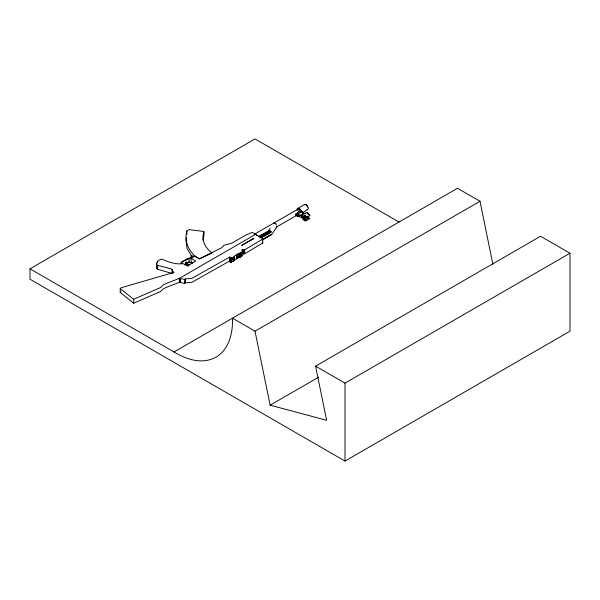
<?xml version="1.0" encoding="UTF-8"?>
<svg xmlns="http://www.w3.org/2000/svg" width="600" height="600" viewBox="0 0 600 600"><rect width="100%" height="100%" fill="white"/><g stroke="black" fill="none" stroke-linecap="round" stroke-linejoin="round"><path stroke-width="0.9" d="M244.688 253.778L244.688 249.825L243.202 250.178L243.202 254.13L244.688 253.778L262.733 243L262.733 242.423M270.157 230.827L259.845 236.782L262.733 238.47L262.733 239.04L244.688 249.825M243.202 250.178L242.333 249.667L241.778 249.99L242.722 251.737L239.978 253.05L240.067 253.478L236.722 254.288L236.865 258.668L234.27 260.16L233.475 261.248L231.337 261.66L231.653 262.395L231.097 262.71L229.83 261.757L229.83 257.798L230.288 257.355L229.725 257.025L191.82 278.407L185.52 278.895L184.627 279.405L179.385 278.37L166.98 283.17L163.192 284.918L160.74 287.46L133.65 299.272L120.225 288.532L121.035 287.812L174.083 272.362L172.822 271.635L172.058 269.49L170.903 268.822L157.665 265.335L156.532 264.097L157.358 261.337L160.785 259.358L162.465 259.305C168.218 262.11 175.2 264.322 181.68 263.805L180.87 263.332L181.56 261.99L186.413 259.192L190.38 257.58L192.105 258.082L193.02 257.55L193.118 256.935L191.587 256.23L191.355 255.517L196.995 257.288L199.485 258.728L221.752 247.755L223.995 245.235L231.555 243.308L245.827 235.072L251.505 232.65L252.428 232.455L260.28 237.142L270.69 231.135M236.722 258.248L240.067 257.438L240.09 253.118M234.142 257.73L233.183 258.322L233.475 260.257L234.142 259.71L234.142 257.73L231.975 259.305L233.475 260.257L233.475 261.248M202.98 240.105L203.97 235.237L203.97 231.772L203.333 231.405L189.12 229.627L186.87 230.925C183.938 241.005 188.685 251.558 196.995 257.535M304.913 220.868A3.42 1.972 60 0 0 306.382 220.41L304.755 220.17L304.005 219.42L303.728 216.72L303.855 215.805L304.68 215.947L306.382 217.62L309.81 215.64L308.347 213.487L307.095 212.767A3.42 1.972 60 0 0 305.625 213.218L305.385 213.757L300.825 211.087L303.428 213.435M186.36 237.577L185.977 239.97L186.96 248.347L191.82 256.267M236.722 254.288L236.865 254.708L234.27 256.207L233.475 257.288L231.337 257.7L231.337 261.66M203.97 231.772C200.88 239.43 205.178 247.642 211.26 252.428L212.745 252.645L199.485 258.975L197.618 257.895M172.058 269.49L172.058 273.45L157.665 269.295L156.532 268.058L156.945 266.678M305.625 213.218L305.385 213.757M253.77 238.417L241.77 245.325L253.77 238.417L249.765 240.735M229.83 261.757L230.288 261.315L229.725 260.985L191.82 282.36L185.52 282.855L184.627 283.365L179.385 282.33L166.98 287.13L163.192 288.877L160.74 291.42L133.65 303.233L120.225 292.493L120.225 288.532M268.282 230.993L270.202 228.15M271.733 234.51L277.005 226.68M305.76 217.065L303.728 218.235L295.71 215.618L299.843 209.513L299.4 209.153L300.48 209.7L301.23 211.125A4.65 2.685 60 0 1 301.335 211.815M231.097 262.71L231.097 261.585L231.72 261.315L231.083 259.98L231.653 259.56L231.083 259.98L231.653 262.395M297.562 209.94L298.522 208.845L300.48 209.7L298.868 208.395A3.037 1.755 60 0 0 297.173 210.322M230.288 257.355L229.83 257.798L231.097 258.757L231.097 259.882L230.468 260.257L231.097 261.585L231.72 261.315M304.755 220.17L308.183 218.243L309.81 218.43L306 220.77M186.165 264.502L186.735 263.985M120.225 292.493L121.035 291.772M231.083 259.98L231.653 259.56L231.337 257.7M258.308 236.752L269.1 230.625M309.81 218.43L309.397 218.737A3.36 1.942 60 0 1 308.903 218.888M302.978 212.43L308.145 209.04A4.65 2.685 60 0 0 308.085 207.165L305.722 204.435A3.037 1.755 60 0 0 304.358 204.69M231.975 259.305L233.475 258.278L233.475 257.288M295.71 215.618L295.71 214.103L300.097 211.515M30 268.822L174 351.96A79.95 46.155 60 0 0 232.5 318.188L255 331.178L270.142 405.165L326.647 420.308L315.562 366.142L540.562 236.243L570 253.237L570 331.178L345 461.077L30 279.218L30 268.822L255 138.922L399 222.06M297.87 208.38L304.725 204.42M274.365 222.795L298.522 208.845A2.43 1.403 60 0 0 297.653 209.483M179.108 278.528L255.6 234.308L256.043 234.63A2.422 1.395 60.2 0 1 256.808 235.583M269.618 230.655L258.975 236.475L259.725 236.715L270.007 230.775M276.645 226.935L296.445 215.505M271.178 231.548L260.678 237.608L261.015 238.14L271.582 232.042M264.623 238.192L267.218 236.692M267.608 236.468L270.405 234.847M262.763 239.595L270.923 234.877M262.373 239.962L271.373 234.765M295.71 214.103L303.728 216.72L305.093 215.933M231.097 258.757L231.653 258.435M307.207 216.292C312.855 218.1 300.87 217.792 305.76 216.202M231.097 259.882L231.653 259.56M304.005 219.42L307.403 217.455L308.183 218.243L309.69 218.468M242.722 251.737L242.722 255.697L240.09 257.077M174 351.96L457.5 188.28L480 201.27L492.9 264.3M255 331.178L480 201.27M270.142 405.165L318.705 377.13M315.562 366.142L345 383.138L570 253.237M273.803 223.095L254.392 234.18A2.422 1.395 60.2 0 1 255.157 234.112L255.6 234.308M189.053 258.48L181.852 262.23L182.722 263.82L183.765 263.835L187.192 265.815L195.772 261.097L191.078 258.382L189.053 258.48L189.053 262.44L184.252 264.945M230.468 260.257L231.72 259.612M187.2 262.83L189.585 261.862M239.153 254.76L240.09 254.108L238.815 254.565L239.153 254.76L239.153 253.77M239.153 256.74L240.09 256.087L238.815 256.545L239.153 257.73M307.08 209.88L307.545 209.79M234.27 258.188L233.183 258.322L234.142 259.71M190.125 264.788L187.98 265.02L186.675 264.27L186.165 262.522L186.735 262.005L185.767 262.298L185.498 263.685L188.183 266.265M189.053 262.44L191.078 262.343L192.623 263.235M304.462 216.952L308.805 217.208M307.29 213.825L308.108 213.968M297.36 215.858L299.505 216.555M273.525 223.35A2.422 1.395 60.2 0 1 274.56 223.028L275.445 223.545A2.422 1.395 60.2 0 1 276.487 225.067M259.725 236.715L260.28 237.142L259.845 236.782M306.3 204.728L305.722 204.435L306.84 205.163M306.135 205.125L307.343 205.74L306.255 205.192A2.43 1.403 60 0 1 306.697 205.553M299.445 208.688L298.868 208.395L299.978 209.123M307.095 212.767L308.347 213.487L307.425 212.91M302.58 216.06L303.728 216.72M302.58 217.575L303.728 218.235M274.56 223.035L275.445 223.545M255.157 234.112L256.043 234.63M299.28 209.085L303.532 213.308M308.632 214.462L309.81 215.64L308.678 214.522M309.428 214.837L309.69 215.468M231.337 259.68L231.653 261.263M345 383.138L345 461.077M262.733 238.47L262.733 243M244.252 249.57L244.252 253.53M242.333 249.667L242.333 252.045M241.44 252.48L241.44 256.44M241.2 252.345L241.2 256.298M239.978 253.05L240.067 257.438M238.815 253.575L238.815 257.535M237.697 254.228L237.697 258.18M236.865 254.708L236.865 258.668M234.27 256.207L234.27 260.16M231.975 257.325L231.975 261.285M229.725 257.025L229.725 260.985M191.032 255.712L191.032 258.082M191.078 258.382L191.078 262.343M186.87 230.925L186.87 234.39M185.52 278.895L185.52 282.855M184.627 279.405L184.627 283.365M180.413 278.4L180.413 282.36M179.933 278.685L179.933 282.645M179.385 278.37L179.385 282.33M172.822 271.635L172.822 273.218M157.665 265.335L157.665 269.295M157.358 261.337L157.358 262.928M156.532 264.097L156.532 268.058M133.65 299.272L133.65 303.233M299.843 209.513A2.43 1.403 60 0 1 300.577 210.51M303.66 220.14A3.42 1.972 60 0 1 301.95 217.178M301.868 216.413A3.42 1.972 60 0 1 303.66 214.748A3.42 1.972 60 0 1 306.382 217.62M276.653 226.673A2.422 1.395 60.2 0 1 276.21 227.303M307.433 206.55A2.43 1.403 60 0 1 307.68 207.127M301.582 211.897L297.36 214.335L300.218 215.272L303.825 213.188L301.582 211.897"/></g></svg>
